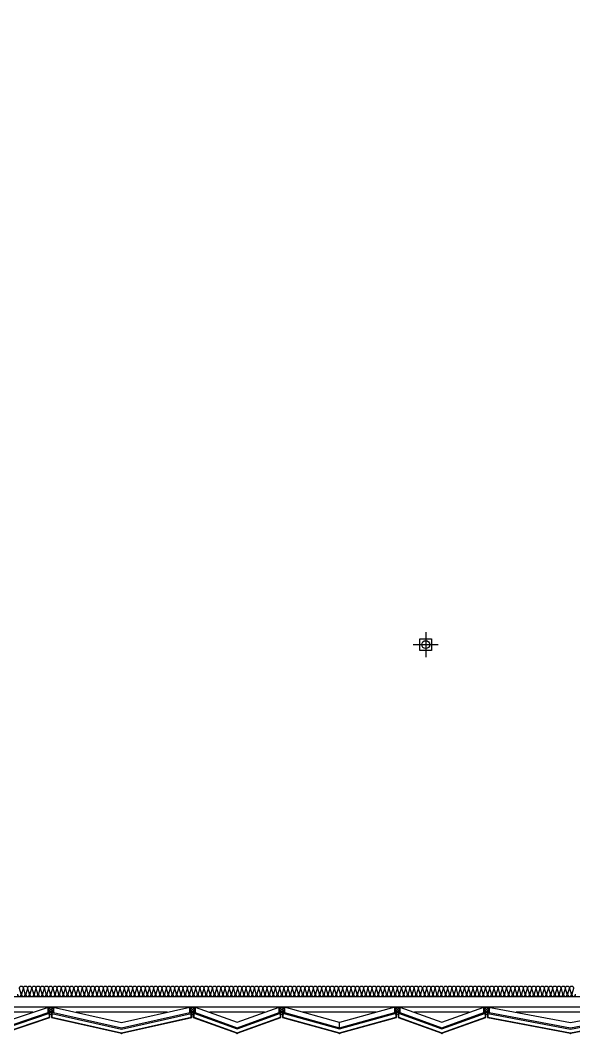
# Model space of a CAD drawing. Header units: millimetres. Extents: x -95754 to 177808, y 34455 to 149960.
# Drawn here: x 92464 to 97734, y 106751 to 116405 of the extents above; entities that cross this region are included whole.
import ezdxf

# ---------------------------------------------------------------- set-up
doc = ezdxf.new("R2010")
doc.units = ezdxf.units.MM
doc.header["$LTSCALE"] = 300
doc.linetypes.add('HID', pattern=[2.8, 1.8, -1])
for name, color, linetype in [('6FIN', 6, 'Continuous'), ('A-ELE', 7, 'Continuous'), ('A-SYM', 7, 'Continuous'), ('A-지붕바닥', 251, 'Continuous'), ('A-하지철물', 55, 'Continuous'), ('alucobond', 4, 'Continuous'), ('ISL', 251, 'Continuous'), ('mold', 4, 'Continuous'), ('SHEET', 6, 'Continuous'), ('우수계획', 7, 'Continuous')]:
    doc.layers.add(name, color=color, linetype=linetype)
doc.layers.add('PIPE', color=3, linetype='Continuous', lineweight=5)

# ---------------------------------------------------------------- blocks, each defined once
blk = doc.blocks.new('EX-1100')
at = {"layer": '6FIN', "elevation": 0}
for points in [[(3.2, 204.1), (46.8, 204.1, 0.414214), (50, 207.3), (50, 250.9, 0.414214), (46.8, 254.1), (3.2, 254.1, 0.414214), (0, 250.9), (0, 207.3, 0.414214)], [(1146.8, 204.1), (1103.2, 204.1, -0.414214), (1100, 207.3), (1100, 250.9, -0.414214), (1103.2, 254.1), (1146.8, 254.1, -0.414214), (1150, 250.9), (1150, 207.3, -0.414214)]]:
    blk.add_lwpolyline(points, format="xyb", close=True, dxfattribs=at)
at = {"layer": 'A-하지철물'}
for p, q in [((1100, 254.1), (50, 254.1)), ((923.1, 204.1), (226.9, 204.1)), ((575, 55.9), (575, 107.8))]:
    blk.add_line(p, q, dxfattribs=at)
at = {"layer": 'A-하지철물', "elevation": 0}
blk.add_lwpolyline([(1100, 201.1), (1100, 253), (575, 107.8), (50, 253), (50, 201.1), (575, 55.9)], close=True, dxfattribs=at)
at = {"layer": 'A-하지철물'}
blk.add_circle((575, 4.1), 4.07, dxfattribs=at)
at = {"layer": 'alucobond'}
for p, q in [((32.5, 195.1), (36.5, 195.1)), ((1117.5, 195.1), (1113.5, 195.1))]:
    blk.add_line(p, q, dxfattribs=at)
at = {"layer": 'alucobond', "color": 251, "linetype": 'HID', "ltscale": 10}
for p, q in [((30.2, 185.1), (41.5, 185.1)), ((31.5, 182.4), (31.5, 187.8)), ((31.5, 186.6), (39.5, 186.6)), ((31.5, 183.6), (39.5, 183.6)), ((32, 189.3), (32.5, 189.3)), ((32, 180.9), (32.5, 180.9)), ((32.5, 180.9), (32.5, 189.3)), ((38, 182.7), (38, 187.4)), ((39.5, 182.7), (39.5, 187.4)), ((1119.8, 185.1), (1108.5, 185.1)), ((1110.5, 182.7), (1110.5, 187.4)), ((1118.5, 186.6), (1110.5, 186.6)), ((1118.5, 183.6), (1110.5, 183.6)), ((1112, 182.7), (1112, 187.4)), ((1117.5, 180.9), (1117.5, 189.3)), ((1118, 189.3), (1117.5, 189.3)), ((1118, 180.9), (1117.5, 180.9)), ((1118.5, 182.4), (1118.5, 187.8))]:
    blk.add_line(p, q, dxfattribs=at)
at = {"layer": 'alucobond', "elevation": 0}
for points in [[(32.5, 195.1), (32.5, 154.1), (575, 4.1), (1117.5, 154.1), (1117.5, 195.1)], [(36.5, 195.1), (36.5, 157.1), (575, 8.2), (1113.5, 157.1), (1113.5, 195.1)], [(1113.5, 195.1), (1113.5, 157.2)]]:
    blk.add_lwpolyline(points, dxfattribs=at)
at = {"layer": 'alucobond', "color": 251, "linetype": 'HID', "ltscale": 10, "elevation": 0}
for points in [[(36.5, 194.5), (575, 45.6), (1113.5, 194.5)], [(32, 189.3), (31.5, 187.8)], [(32, 180.9), (31.5, 182.4)], [(1118, 189.3), (1118.5, 187.8)], [(1118, 180.9), (1118.5, 182.4)]]:
    blk.add_lwpolyline(points, dxfattribs=at)
for points in [[(39.5, 186.6, -0.666667), (39.5, 183.6, -1.5)], [(1110.5, 186.6, 0.666667), (1110.5, 183.6, 1.5)]]:
    blk.add_lwpolyline(points, format="xyb", dxfattribs=at)
at = {"layer": 'alucobond', "color": 251, "linetype": 'HID', "ltscale": 10}
for centre, start, end in [((38.7, 187.4), 0, 180), ((38.7, 182.7), 180, 0), ((1111.3, 187.4), 0, 180), ((1111.3, 182.7), 180, 0)]:
    blk.add_arc(centre, 0.75, start, end, dxfattribs=at)
at = {"layer": 'mold', "color": 4, "elevation": 0}
for points in [[(25, 204.1), (25, 202.6)], [(1125, 204.1), (1125, 202.6)]]:
    blk.add_lwpolyline(points, dxfattribs=at)
at = {"layer": 'SHEET', "color": 8}
for p, q in [((46.8, 250.9), (3.2, 207.3)), ((3.2, 250.9), (46.8, 207.3)), ((1103.2, 250.9), (1146.8, 207.3)), ((1146.8, 250.9), (1103.2, 207.3))]:
    blk.add_line(p, q, dxfattribs=at)
at = {"layer": 'SHEET', "color": 8, "elevation": 0}
for points in [[(3.2, 207.3), (46.8, 207.3), (46.8, 250.9), (3.2, 250.9)], [(1146.8, 207.3), (1103.2, 207.3), (1103.2, 250.9), (1146.8, 250.9)]]:
    blk.add_lwpolyline(points, close=True, dxfattribs=at)
blk = doc.blocks.new('EX-850-1')
at = {"layer": '6FIN', "elevation": 0}
for points in [[(3.2, 204.1), (46.8, 204.1, 0.414214), (50, 207.3), (50, 250.9, 0.414214), (46.8, 254.1), (3.2, 254.1, 0.414214), (0, 250.9), (0, 207.3, 0.414214)], [(896.8, 204.1), (853.2, 204.1, -0.414214), (850, 207.3), (850, 250.9, -0.414214), (853.2, 254.1), (896.8, 254.1, -0.414214), (900, 250.9), (900, 207.3, -0.414214)]]:
    blk.add_lwpolyline(points, format="xyb", close=True, dxfattribs=at)
at = {"layer": 'A-하지철물'}
for p, q in [((850, 254.1), (50, 254.1)), ((710.9, 204.1), (189.1, 204.1))]:
    blk.add_line(p, q, dxfattribs=at)
at = {"layer": 'A-하지철물', "elevation": 0}
for points in [[(49.9, 254.1), (450, 110.3), (850.1, 254.1)], [(50, 204.1), (50, 200.9), (450, 57.2), (850, 200.9), (850, 204.1)]]:
    blk.add_lwpolyline(points, dxfattribs=at)
at = {"layer": 'A-하지철물'}
blk.add_circle((450, 4.1), 4.07, dxfattribs=at)
at = {"layer": 'alucobond'}
for p, q in [((32.5, 195.1), (36.5, 195.1)), ((867.5, 195.1), (863.5, 195.1))]:
    blk.add_line(p, q, dxfattribs=at)
at = {"layer": 'alucobond', "color": 251, "linetype": 'HID', "ltscale": 10}
for p, q in [((30.2, 185.1), (41.5, 185.1)), ((31.5, 182.4), (31.5, 187.8)), ((31.5, 186.6), (39.5, 186.6)), ((31.5, 183.6), (39.5, 183.6)), ((32, 189.3), (32.5, 189.3)), ((32, 180.9), (32.5, 180.9)), ((32.5, 180.9), (32.5, 189.3)), ((38, 182.7), (38, 187.4)), ((39.5, 182.7), (39.5, 187.4)), ((869.8, 185.1), (858.5, 185.1)), ((860.5, 182.7), (860.5, 187.4)), ((868.5, 186.6), (860.5, 186.6)), ((868.5, 183.6), (860.5, 183.6)), ((862, 182.7), (862, 187.4)), ((867.5, 180.9), (867.5, 189.3)), ((868, 189.3), (867.5, 189.3)), ((868, 180.9), (867.5, 180.9)), ((868.5, 182.4), (868.5, 187.8))]:
    blk.add_line(p, q, dxfattribs=at)
at = {"layer": 'alucobond', "elevation": 0}
for points in [[(32.5, 195.1), (32.5, 154.1), (450, 4.1), (867.5, 154.1), (867.5, 195.1)], [(36.5, 195.1), (36.5, 156.9), (450, 8.3), (863.5, 156.9), (863.5, 195.1)]]:
    blk.add_lwpolyline(points, dxfattribs=at)
at = {"layer": 'alucobond', "color": 251, "linetype": 'HID', "ltscale": 10, "elevation": 0}
blk.add_lwpolyline([(36.5, 195.1), (450, 46.6), (863.5, 195.1)], dxfattribs=at)
at = {"layer": 'alucobond', "color": 251, "linetype": 'HID', "ltscale": 10}
for points in [[(32, 189.3), (31.5, 187.8)], [(32, 180.9), (31.5, 182.4)], [(868, 189.3), (868.5, 187.8)], [(868, 180.9), (868.5, 182.4)]]:
    blk.add_lwpolyline(points, dxfattribs=at)
for points in [[(39.5, 186.6, -0.666667), (39.5, 183.6, -1.5)], [(860.5, 186.6, 0.666667), (860.5, 183.6, 1.5)]]:
    blk.add_lwpolyline(points, format="xyb", dxfattribs=at)
for centre, start, end in [((38.7, 187.4), 0, 180), ((38.7, 182.7), 180, 0), ((861.3, 187.4), 0, 180), ((861.3, 182.7), 180, 0)]:
    blk.add_arc(centre, 0.75, start, end, dxfattribs=at)
at = {"layer": 'mold', "color": 4}
for points in [[(25, 204.1), (25, 202.6)], [(875, 204.1), (875, 202.6)]]:
    blk.add_lwpolyline(points, dxfattribs=at)
at = {"layer": 'SHEET', "color": 8}
for p, q in [((46.8, 250.9), (3.2, 207.3)), ((3.2, 250.9), (46.8, 207.3)), ((853.2, 250.9), (896.8, 207.3)), ((896.8, 250.9), (853.2, 207.3))]:
    blk.add_line(p, q, dxfattribs=at)
at = {"layer": 'SHEET', "color": 8, "elevation": 0}
for points in [[(3.2, 207.3), (46.8, 207.3), (46.8, 250.9), (3.2, 250.9)], [(896.8, 207.3), (853.2, 207.3), (853.2, 250.9), (896.8, 250.9)]]:
    blk.add_lwpolyline(points, close=True, dxfattribs=at)
blk = doc.blocks.new('EX-1350')
at = {"layer": '6FIN', "elevation": 0}
for points in [[(3.2, 204.1), (46.8, 204.1, 0.414214), (50, 207.3), (50, 250.9, 0.414214), (46.8, 254.1), (3.2, 254.1, 0.414214), (0, 250.9), (0, 207.3, 0.414214)], [(1396.8, 204.1), (1353.2, 204.1, -0.414214), (1350, 207.3), (1350, 250.9, -0.414214), (1353.2, 254.1), (1396.8, 254.1, -0.414214), (1400, 250.9), (1400, 207.3, -0.414214)]]:
    blk.add_lwpolyline(points, format="xyb", close=True, dxfattribs=at)
at = {"layer": 'A-하지철물'}
for p, q in [((1350, 254.1), (50, 254.1)), ((1133.9, 204.1), (266.1, 204.1))]:
    blk.add_line(p, q, dxfattribs=at)
at = {"layer": 'A-하지철물', "elevation": 0}
for points in [[(49.7, 252.7), (700, 106.6), (1350.3, 252.7)], [(50, 254.1), (50, 201.4), (700, 55.3), (1350, 201.4), (1350, 254.1)]]:
    blk.add_lwpolyline(points, dxfattribs=at)
at = {"layer": 'A-하지철물'}
blk.add_circle((700, 4.1), 4.07, dxfattribs=at)
at = {"layer": 'alucobond'}
for p, q in [((32.5, 195.1), (36.5, 195.1)), ((1367.5, 195.1), (1363.5, 195.1))]:
    blk.add_line(p, q, dxfattribs=at)
at = {"layer": 'alucobond', "color": 251, "linetype": 'HID', "ltscale": 10}
for p, q in [((30.2, 185.1), (41.5, 185.1)), ((31.5, 182.4), (31.5, 187.8)), ((31.5, 186.6), (39.5, 186.6)), ((31.5, 183.6), (39.5, 183.6)), ((32, 189.3), (32.5, 189.3)), ((32, 180.9), (32.5, 180.9)), ((32.5, 180.9), (32.5, 189.3)), ((38, 182.7), (38, 187.4)), ((39.5, 182.7), (39.5, 187.4)), ((1369.8, 185.1), (1358.5, 185.1)), ((1360.5, 182.7), (1360.5, 187.4)), ((1368.5, 186.6), (1360.5, 186.6)), ((1368.5, 183.6), (1360.5, 183.6)), ((1362, 182.7), (1362, 187.4)), ((1367.5, 180.9), (1367.5, 189.3)), ((1368, 189.3), (1367.5, 189.3)), ((1368, 180.9), (1367.5, 180.9)), ((1368.5, 182.4), (1368.5, 187.8))]:
    blk.add_line(p, q, dxfattribs=at)
at = {"layer": 'alucobond', "elevation": 0}
for points in [[(32.5, 195.1), (32.5, 154.1), (700, 4.1), (1367.5, 154.1), (1367.5, 195.1)], [(36.5, 195.1), (36.5, 157.3), (700, 8.2), (1363.5, 157.3), (1363.5, 195.1)]]:
    blk.add_lwpolyline(points, dxfattribs=at)
at = {"layer": 'alucobond', "color": 251, "linetype": 'HID', "ltscale": 10, "elevation": 0}
for points in [[(36.5, 194.2), (700, 45.1), (1363.5, 194.2)], [(32, 189.3), (31.5, 187.8)], [(32, 180.9), (31.5, 182.4)], [(1368, 189.3), (1368.5, 187.8)], [(1368, 180.9), (1368.5, 182.4)]]:
    blk.add_lwpolyline(points, dxfattribs=at)
for points in [[(39.5, 186.6, -0.666667), (39.5, 183.6, -1.5)], [(1360.5, 186.6, 0.666667), (1360.5, 183.6, 1.5)]]:
    blk.add_lwpolyline(points, format="xyb", dxfattribs=at)
at = {"layer": 'alucobond', "color": 251, "linetype": 'HID', "ltscale": 10}
for centre, start, end in [((38.7, 187.4), 0, 180), ((38.7, 182.7), 180, 0), ((1361.3, 187.4), 0, 180), ((1361.3, 182.7), 180, 0)]:
    blk.add_arc(centre, 0.75, start, end, dxfattribs=at)
at = {"layer": 'mold', "color": 4, "elevation": 0}
for points in [[(25, 204.1), (25, 202.6)], [(1375, 204.1), (1375, 202.6)]]:
    blk.add_lwpolyline(points, dxfattribs=at)
at = {"layer": 'SHEET', "color": 8}
for p, q in [((46.8, 250.9), (3.2, 207.3)), ((3.2, 250.9), (46.8, 207.3)), ((1353.2, 250.9), (1396.8, 207.3)), ((1396.8, 250.9), (1353.2, 207.3))]:
    blk.add_line(p, q, dxfattribs=at)
at = {"layer": 'SHEET', "color": 8, "elevation": 0}
for points in [[(3.2, 207.3), (46.8, 207.3), (46.8, 250.9), (3.2, 250.9)], [(1396.8, 207.3), (1353.2, 207.3), (1353.2, 250.9), (1396.8, 250.9)]]:
    blk.add_lwpolyline(points, close=True, dxfattribs=at)
blk = doc.blocks.new('EX-1600')
at = {"layer": '6FIN', "elevation": 0}
for points in [[(3.2, 204.1), (46.8, 204.1, 0.414214), (50, 207.3), (50, 250.9, 0.414214), (46.8, 254.1), (3.2, 254.1, 0.414214), (0, 250.9), (0, 207.3, 0.414214)], [(1646.8, 204.1), (1603.2, 204.1, -0.414214), (1600, 207.3), (1600, 250.9, -0.414214), (1603.2, 254.1), (1646.8, 254.1, -0.414214), (1650, 250.9), (1650, 207.3, -0.414214)]]:
    blk.add_lwpolyline(points, format="xyb", close=True, dxfattribs=at)
at = {"layer": 'A-하지철물'}
for p, q in [((1600, 254.1), (50, 254.1)), ((1344, 204.1), (306, 204.1))]:
    blk.add_line(p, q, dxfattribs=at)
at = {"layer": 'A-하지철물', "elevation": 0}
for points in [[(41.9, 254.1), (825, 105.8), (1608.1, 254.1)], [(50, 204.1), (50, 201.6), (825, 55), (1600, 201.6), (1600, 204.1)]]:
    blk.add_lwpolyline(points, dxfattribs=at)
at = {"layer": 'A-하지철물'}
blk.add_circle((825, 4.1), 4.07, dxfattribs=at)
at = {"layer": 'alucobond'}
for p, q in [((32.5, 195.1), (36.5, 195.1)), ((1617.5, 195.1), (1613.5, 195.1))]:
    blk.add_line(p, q, dxfattribs=at)
at = {"layer": 'alucobond', "color": 251, "linetype": 'HID', "ltscale": 10}
for p, q in [((30.2, 185.1), (41.5, 185.1)), ((31.5, 182.4), (31.5, 187.8)), ((31.5, 186.6), (39.5, 186.6)), ((31.5, 183.6), (39.5, 183.6)), ((32, 189.3), (32.5, 189.3)), ((32, 180.9), (32.5, 180.9)), ((32.5, 180.9), (32.5, 189.3)), ((38, 182.7), (38, 187.4)), ((39.5, 182.7), (39.5, 187.4)), ((1619.8, 185.1), (1608.5, 185.1)), ((1610.5, 182.7), (1610.5, 187.4)), ((1618.5, 186.6), (1610.5, 186.6)), ((1618.5, 183.6), (1610.5, 183.6)), ((1612, 182.7), (1612, 187.4)), ((1617.5, 180.9), (1617.5, 189.3)), ((1618, 189.3), (1617.5, 189.3)), ((1618, 180.9), (1617.5, 180.9)), ((1618.5, 182.4), (1618.5, 187.8))]:
    blk.add_line(p, q, dxfattribs=at)
at = {"layer": 'alucobond', "elevation": 0}
for points in [[(32.5, 195.1), (32.5, 154.1), (825, 4.1), (1617.5, 154.1), (1617.5, 195.1)], [(36.5, 195.1), (36.5, 157.4), (825, 8.1), (1613.5, 157.4), (1613.5, 195.1)]]:
    blk.add_lwpolyline(points, dxfattribs=at)
at = {"layer": 'alucobond', "color": 251, "linetype": 'HID', "ltscale": 10, "elevation": 0}
for points in [[(36.5, 194), (825, 44.8), (1613.5, 194)], [(1618, 189.3), (1618.5, 187.8)], [(1618, 180.9), (1618.5, 182.4)]]:
    blk.add_lwpolyline(points, dxfattribs=at)
at = {"layer": 'alucobond', "color": 251, "linetype": 'HID', "ltscale": 10}
for points in [[(32, 189.3), (31.5, 187.8)], [(32, 180.9), (31.5, 182.4)]]:
    blk.add_lwpolyline(points, dxfattribs=at)
blk.add_lwpolyline([(39.5, 186.6, -0.666667), (39.5, 183.6, -1.5)], format="xyb", dxfattribs=at)
at = {"layer": 'alucobond', "color": 251, "linetype": 'HID', "ltscale": 10, "elevation": 0}
blk.add_lwpolyline([(1610.5, 186.6, 0.666667), (1610.5, 183.6, 1.5)], format="xyb", dxfattribs=at)
at = {"layer": 'alucobond', "color": 251, "linetype": 'HID', "ltscale": 10}
for centre, start, end in [((38.7, 187.4), 0, 180), ((38.7, 182.7), 180, 0), ((1611.3, 187.4), 0, 180), ((1611.3, 182.7), 180, 0)]:
    blk.add_arc(centre, 0.75, start, end, dxfattribs=at)
at = {"layer": 'mold', "color": 4}
blk.add_lwpolyline([(25, 204.1), (25, 202.6)], dxfattribs=at)
at = {"layer": 'mold', "color": 4, "elevation": 0}
blk.add_lwpolyline([(1625, 204.1), (1625, 202.6)], dxfattribs=at)
at = {"layer": 'SHEET', "color": 8}
for p, q in [((46.8, 250.9), (3.2, 207.3)), ((3.2, 250.9), (46.8, 207.3)), ((1603.2, 250.9), (1646.8, 207.3)), ((1646.8, 250.9), (1603.2, 207.3))]:
    blk.add_line(p, q, dxfattribs=at)
at = {"layer": 'SHEET', "color": 8, "elevation": 0}
for points in [[(3.2, 207.3), (46.8, 207.3), (46.8, 250.9), (3.2, 250.9)], [(1646.8, 207.3), (1603.2, 207.3), (1603.2, 250.9), (1646.8, 250.9)]]:
    blk.add_lwpolyline(points, close=True, dxfattribs=at)
blk = doc.blocks.new('A$C3e56fbfe')
at = {"layer": '6FIN', "elevation": 0}
for points in [[(204.1, 1125.9), (204.1, 1082.3, 0.414214), (207.3, 1079.1), (250.9, 1079.1, 0.414214), (254.1, 1082.3), (254.1, 1125.9, 0.414214), (250.9, 1129.1), (207.3, 1129.1, 0.414214)], [(186.8, 217.6), (217.6, 186.8, 0.414214), (222.2, 186.8), (288.4, 253, 0.414214), (288.4, 257.5), (257.5, 288.4, 0.414214), (253, 288.4), (186.8, 222.2, 0.414214)], [(1075.9, 204.1), (1032.3, 204.1, -0.414214), (1029.1, 207.3), (1029.1, 250.9, -0.414214), (1032.3, 254.1), (1075.9, 254.1, -0.414214), (1079.1, 250.9), (1079.1, 207.3, -0.414214)]]:
    blk.add_lwpolyline(points, format="xyb", close=True, dxfattribs=at)
at = {"layer": 'A-하지철물'}
for p, q in [((254.1, 289.1), (254.1, 1079.1)), ((204.1, 333.1), (204.1, 925.1)), ((1029.1, 254.1), (289.1, 254.1)), ((882.6, 204.1), (325.6, 204.1))]:
    blk.add_line(p, q, dxfattribs=at)
at = {"layer": 'A-하지철물', "elevation": 0}
for points in [[(204.1, 1079.1), (201, 1079.1), (56.6, 629.1), (191.2, 209.6)], [(254.1, 1080.9), (109.1, 629.1), (226.8, 262.2)], [(209.1, 190.7), (604.1, 56.9), (1029.1, 200.9), (1029.1, 204.1)], [(261.2, 225.9), (604.1, 109.7), (1022.3, 251.4)]]:
    blk.add_lwpolyline(points, dxfattribs=at)
at = {"layer": 'A-하지철물'}
for centre in [(4.1, 629.1), (604.1, 4.1)]:
    blk.add_circle(centre, 4.07, dxfattribs=at)
at = {"layer": 'alucobond', "color": 251, "linetype": 'HID', "ltscale": 10}
for p, q in [((180.9, 1097.1), (180.9, 1096.6)), ((180.9, 1096.6), (189.3, 1096.6)), ((182.4, 1097.6), (187.8, 1097.6)), ((182.7, 1091.1), (187.4, 1091.1)), ((182.7, 1089.6), (187.4, 1089.6)), ((183.6, 1097.6), (183.6, 1089.6)), ((185.1, 1098.9), (185.1, 1087.5)), ((186.6, 1097.6), (186.6, 1089.6)), ((189.3, 1097.1), (189.3, 1096.6)), ((176.9, 197.4), (180.2, 200.7)), ((185.1, 192.5), (177.1, 200.5)), ((183.1, 192.3), (177.5, 198)), ((177.9, 196.3), (181.3, 199.7)), ((185.3, 194.4), (179.6, 200.1)), ((180.5, 191.1), (186.5, 197.1)), ((182.3, 191.5), (186.1, 195.3)), ((186.8, 196.7), (186.5, 197.1)), ((180.9, 190.8), (180.5, 191.1)), ((190.8, 180.9), (191.1, 180.5)), ((191.1, 180.5), (197.1, 186.5)), ((191.5, 182.3), (195.3, 186.1)), ((192.3, 183.1), (198, 177.5)), ((192.5, 185.1), (200.5, 177.1)), ((194.4, 185.3), (200.1, 179.6)), ((196.3, 177.9), (199.7, 181.3)), ((196.7, 186.8), (197.1, 186.5)), ((197.4, 176.9), (200.7, 180.2)), ((1048.9, 185.1), (1037.5, 185.1)), ((1039.6, 182.7), (1039.6, 187.4)), ((1047.6, 186.6), (1039.6, 186.6)), ((1047.6, 183.6), (1039.6, 183.6)), ((1041.1, 182.7), (1041.1, 187.4)), ((1046.6, 180.9), (1046.6, 189.3)), ((1047.1, 189.3), (1046.6, 189.3)), ((1047.1, 180.9), (1046.6, 180.9)), ((1047.6, 182.4), (1047.6, 187.8))]:
    blk.add_line(p, q, dxfattribs=at)
at = {"layer": 'alucobond'}
for p, q in [((195.1, 1096.6), (195.1, 1092.6)), ((190.3, 201.6), (187.8, 204)), ((1046.6, 195.1), (1042.6, 195.1)), ((201.6, 190.3), (204, 187.8))]:
    blk.add_line(p, q, dxfattribs=at)
at = {"layer": 'alucobond', "elevation": 0}
for points in [[(195.1, 1096.6), (154.1, 1096.6), (4.1, 629.1), (153.3, 163.9), (190.6, 201.2)], [(195.1, 1092.6), (157, 1092.6), (8.3, 629.1), (155.1, 171.4), (187.8, 204)], [(201.2, 190.6), (163.9, 153.3), (604.1, 4.1), (1046.6, 154.1), (1046.6, 195.1)], [(204, 187.8), (171.3, 155), (604.1, 8.3), (1042.6, 156.9), (1042.6, 195.1)]]:
    blk.add_lwpolyline(points, dxfattribs=at)
at = {"layer": 'alucobond', "color": 251, "linetype": 'HID', "ltscale": 10, "elevation": 0}
for points in [[(194.8, 1092.6), (46.1, 629.1), (183.2, 201.6)], [(180.9, 1097.1), (182.4, 1097.6)], [(189.3, 1097.1), (187.8, 1097.6)], [(186.8, 196.7), (186.1, 195.3)], [(201.2, 182.9), (604.1, 46.3), (1042.6, 195)], [(180.9, 190.8), (182.3, 191.5)], [(190.8, 180.9), (191.5, 182.3)], [(196.7, 186.8), (195.3, 186.1)], [(1047.1, 189.3), (1047.6, 187.8)], [(1047.1, 180.9), (1047.6, 182.4)]]:
    blk.add_lwpolyline(points, dxfattribs=at)
for points in [[(186.6, 1089.6, -0.666667), (183.6, 1089.6, -1.5)], [(179.6, 200.1, 0.666667), (177.5, 198, 1.5)], [(200.1, 179.6, -0.666667), (198, 177.5, -1.5)], [(1039.6, 186.6, 0.666667), (1039.6, 183.6, 1.5)]]:
    blk.add_lwpolyline(points, format="xyb", dxfattribs=at)
at = {"layer": 'alucobond', "elevation": 0}
for points in [[(202.2, 202.2), (201.2, 201.2), (193, 209.3), (160.7, 177), (153.1, 180.6), (153.8, 181.9), (160.4, 178.8), (193, 211.4)], [(202.2, 202.2), (201.2, 201.2), (209.3, 193), (177, 160.7), (180.8, 152.7), (182.1, 153.4), (178.8, 160.4), (211.4, 193)]]:
    blk.add_lwpolyline(points, close=True, dxfattribs=at)
at = {"layer": 'alucobond', "color": 251, "linetype": 'HID', "ltscale": 10}
for centre, start, end in [((182.7, 1090.3), 90, 270), ((187.4, 1090.3), 270, 90), ((177.4, 196.8), 135, 315), ((180.7, 200.2), 315, 135), ((196.8, 177.4), 135, 315), ((200.2, 180.7), 315, 135), ((1040.3, 187.4), 0, 180), ((1040.3, 182.7), 180, 0)]:
    blk.add_arc(centre, 0.75, start, end, dxfattribs=at)
at = {"layer": 'mold', "color": 4, "elevation": 0}
for points in [[(204.1, 1104.1), (202.6, 1104.1)], [(154.1, 204.1), (154.1, 202.6)], [(1054.1, 204.1), (1054.1, 202.6)], [(204.1, 154.1), (202.6, 154.1)]]:
    blk.add_lwpolyline(points, dxfattribs=at)
at = {"layer": 'PIPE', "color": 1}
for p, q in [((286.1, 255.3), (189.1, 219.9)), ((286.1, 255.3), (189.1, 219.9)), ((255.3, 286.1), (219.9, 189.1)), ((255.3, 286.1), (219.9, 189.1)), ((217.6, 186.8), (219.9, 184.6)), ((222.2, 186.8), (219.9, 184.6))]:
    blk.add_line(p, q, dxfattribs=at)
at = {"layer": 'PIPE', "elevation": 0}
blk.add_lwpolyline([(217.6, 186.8), (186.8, 217.6, -0.414214), (186.8, 222.2), (253, 288.4, -0.414214), (257.5, 288.4), (288.4, 257.5, -0.414214), (288.4, 253), (222.2, 186.8, -0.414214)], format="xyb", close=True, dxfattribs=at)
blk.add_lwpolyline([(219.9, 189.1), (189.1, 219.9), (255.3, 286.1), (286.1, 255.3)], close=True, dxfattribs=at)
at = {"layer": 'SHEET', "color": 8}
for p, q in [((250.9, 1082.3), (207.3, 1125.9)), ((250.9, 1125.9), (207.3, 1082.3)), ((1032.3, 250.9), (1075.9, 207.3)), ((1075.9, 250.9), (1032.3, 207.3))]:
    blk.add_line(p, q, dxfattribs=at)
at = {"layer": 'SHEET', "color": 8, "elevation": 0}
for points in [[(207.3, 1125.9), (207.3, 1082.3), (250.9, 1082.3), (250.9, 1125.9)], [(189.1, 219.9), (219.9, 189.1), (286.1, 255.3), (255.3, 286.1)], [(1075.9, 207.3), (1032.3, 207.3), (1032.3, 250.9), (1075.9, 250.9)]]:
    blk.add_lwpolyline(points, close=True, dxfattribs=at)
blk = doc.blocks.new('A$Cacae0627')
at = {"layer": '우수계획', "color": 1}
for p, q in [((0, 528), (0, -528)), ((-528, 0), (528, 0))]:
    blk.add_line(p, q, dxfattribs=at)
at = {"layer": '우수계획', "color": 6, "lineweight": -3}
blk.add_lwpolyline([(-250, 250), (250, 250), (250, -250), (-250, -250)], close=True, dxfattribs=at)
blk.add_circle((0, 0), 167, dxfattribs=at)
blk = doc.blocks.new('A$Cfdea7a82')
at = {"layer": 'A-SYM', "xscale": 0.2249999999999964, "yscale": 0.2249999999999964, "zscale": 0.2249999999999964}
blk.add_blockref('A$Cacae0627', (203.8, 118.8, 0), dxfattribs=at)

msp = doc.modelspace()

# ---------------------------------------------------------------- linework, layer by layer
at = {"layer": 'ISL', "elevation": 0}
msp.add_lwpolyline([(92053.6, 121775), (92053.6, 107105), (98853.6, 107105), (98853.6, 107405)], dxfattribs=at)
msp.add_lwpolyline([(92435.9, 107129.3, 1.372593), (92471.3, 107129.3), (92455.9, 107180.8, -0.509267), (92473.6, 107205, -0.509267), (92491.3, 107180.8), (92475.9, 107129.3, 1.372593), (92511.3, 107129.3), (92495.9, 107180.8, -0.509267), (92513.6, 107205, -0.509267), (92531.3, 107180.8), (92515.9, 107129.3, 1.372593), (92551.3, 107129.3), (92535.9, 107180.8, -0.509267), (92553.6, 107205, -0.509267), (92571.3, 107180.8), (92555.9, 107129.3, 1.372593), (92591.3, 107129.3), (92575.9, 107180.8, -0.509267), (92593.6, 107205, -0.509267), (92611.3, 107180.8), (92595.9, 107129.3, 1.372593), (92631.3, 107129.3), (92615.9, 107180.8, -0.509267), (92633.6, 107205, -0.509267), (92651.3, 107180.8), (92635.9, 107129.3, 1.372593), (92671.3, 107129.3), (92655.9, 107180.8, -0.509267), (92673.6, 107205, -0.509267), (92691.3, 107180.8), (92675.9, 107129.3, 1.372593), (92711.3, 107129.3), (92695.9, 107180.8, -0.509267), (92713.6, 107205, -0.509267), (92731.3, 107180.8), (92715.9, 107129.3, 1.372593), (92751.3, 107129.3), (92735.9, 107180.8, -0.509267), (92753.6, 107205, -0.509267), (92771.3, 107180.8), (92755.9, 107129.3, 1.372593), (92791.3, 107129.3), (92775.9, 107180.8, -0.509267), (92793.6, 107205, -0.509267), (92811.3, 107180.8), (92795.9, 107129.3, 1.372593), (92831.3, 107129.3), (92815.9, 107180.8, -0.509267), (92833.6, 107205, -0.509267), (92851.3, 107180.8), (92835.9, 107129.3, 1.372593), (92871.3, 107129.3), (92855.9, 107180.8, -0.509267), (92873.6, 107205, -0.509267), (92891.3, 107180.8), (92875.9, 107129.3, 1.372593), (92911.3, 107129.3), (92895.9, 107180.8, -0.509267), (92913.6, 107205, -0.509267), (92931.3, 107180.8), (92915.9, 107129.3, 1.372593), (92951.3, 107129.3), (92935.9, 107180.8, -0.509267), (92953.6, 107205, -0.509267), (92971.3, 107180.8), (92955.9, 107129.3, 1.372593), (92991.3, 107129.3), (92975.9, 107180.8, -0.509267), (92993.6, 107205, -0.509267), (93011.3, 107180.8), (92995.9, 107129.3, 1.372593), (93031.3, 107129.3), (93015.9, 107180.8, -0.509267), (93033.6, 107205, -0.509267), (93051.3, 107180.8), (93035.9, 107129.3, 1.372593), (93071.3, 107129.3), (93055.9, 107180.8, -0.509267), (93073.6, 107205, -0.509267), (93091.3, 107180.8), (93075.9, 107129.3, 1.372593), (93111.3, 107129.3), (93095.9, 107180.8, -0.509267), (93113.6, 107205, -0.509267), (93131.3, 107180.8), (93115.9, 107129.3, 1.372593), (93151.3, 107129.3), (93135.9, 107180.8, -0.509267), (93153.6, 107205, -0.509267), (93171.3, 107180.8), (93155.9, 107129.3, 1.372593), (93191.3, 107129.3), (93175.9, 107180.8, -0.509267), (93193.6, 107205, -0.509267), (93211.3, 107180.8), (93195.9, 107129.3, 1.372593), (93231.3, 107129.3), (93215.9, 107180.8, -0.509267), (93233.6, 107205, -0.509267), (93251.3, 107180.8), (93235.9, 107129.3, 1.372593), (93271.3, 107129.3), (93255.9, 107180.8, -0.509267), (93273.6, 107205, -0.509267), (93291.3, 107180.8), (93275.9, 107129.3, 1.372593), (93311.3, 107129.3), (93295.9, 107180.8, -0.509267), (93313.6, 107205, -0.509267), (93331.3, 107180.8), (93315.9, 107129.3, 1.372593), (93351.3, 107129.3), (93335.9, 107180.8, -0.509267), (93353.6, 107205, -0.509267), (93371.3, 107180.8), (93355.9, 107129.3, 1.372593), (93391.3, 107129.3), (93375.9, 107180.8, -0.509267), (93393.6, 107205, -0.509267), (93411.3, 107180.8), (93395.9, 107129.3, 1.372593), (93431.3, 107129.3), (93415.9, 107180.8, -0.509267), (93433.6, 107205, -0.509267), (93451.3, 107180.8), (93435.9, 107129.3, 1.372593), (93471.3, 107129.3), (93455.9, 107180.8, -0.509267), (93473.6, 107205, -0.509267), (93491.3, 107180.8), (93475.9, 107129.3, 1.372593), (93511.3, 107129.3), (93495.9, 107180.8, -0.509267), (93513.6, 107205, -0.509267), (93531.3, 107180.8), (93515.9, 107129.3, 1.372593), (93551.3, 107129.3), (93535.9, 107180.8, -0.509267), (93553.6, 107205, -0.509267), (93571.3, 107180.8), (93555.9, 107129.3, 1.372593), (93591.3, 107129.3), (93575.9, 107180.8, -0.509267), (93593.6, 107205, -0.509267), (93611.3, 107180.8), (93595.9, 107129.3, 1.372593), (93631.3, 107129.3), (93615.9, 107180.8, -0.509267), (93633.6, 107205, -0.509267), (93651.3, 107180.8), (93635.9, 107129.3, 1.372593), (93671.3, 107129.3), (93655.9, 107180.8, -0.509267), (93673.6, 107205, -0.509267), (93691.3, 107180.8), (93675.9, 107129.3, 1.372593), (93711.3, 107129.3), (93695.9, 107180.8, -0.509267), (93713.6, 107205, -0.509267), (93731.3, 107180.8), (93715.9, 107129.3, 1.372593), (93751.3, 107129.3), (93735.9, 107180.8, -0.509267), (93753.6, 107205, -0.509267), (93771.3, 107180.8), (93755.9, 107129.3, 1.372593), (93791.3, 107129.3), (93775.9, 107180.8, -0.509267), (93793.6, 107205, -0.509267), (93811.3, 107180.8), (93795.9, 107129.3, 1.372593), (93831.3, 107129.3), (93815.9, 107180.8, -0.509267), (93833.6, 107205, -0.509267), (93851.3, 107180.8), (93835.9, 107129.3, 1.372593), (93871.3, 107129.3), (93855.9, 107180.8, -0.509267), (93873.6, 107205, -0.509267), (93891.3, 107180.8), (93875.9, 107129.3, 1.372593), (93911.3, 107129.3), (93895.9, 107180.8, -0.509267), (93913.6, 107205, -0.509267), (93931.3, 107180.8), (93915.9, 107129.3, 1.372593), (93951.3, 107129.3), (93935.9, 107180.8, -0.509267), (93953.6, 107205, -0.509267), (93971.3, 107180.8), (93955.9, 107129.3, 1.372593), (93991.3, 107129.3), (93975.9, 107180.8, -0.509267), (93993.6, 107205, -0.509267), (94011.3, 107180.8), (93995.9, 107129.3, 1.372593), (94031.3, 107129.3), (94015.9, 107180.8, -0.509267), (94033.6, 107205, -0.509267), (94051.3, 107180.8), (94035.9, 107129.3, 1.372593), (94071.3, 107129.3), (94055.9, 107180.8, -0.509267), (94073.6, 107205, -0.509267), (94091.3, 107180.8), (94075.9, 107129.3, 1.372593), (94111.3, 107129.3), (94095.9, 107180.8, -0.509267), (94113.6, 107205, -0.509267), (94131.3, 107180.8), (94115.9, 107129.3, 1.372593), (94151.3, 107129.3), (94135.9, 107180.8, -0.509267), (94153.6, 107205, -0.509267), (94171.3, 107180.8), (94155.9, 107129.3, 1.372593), (94191.3, 107129.3), (94175.9, 107180.8, -0.509267), (94193.6, 107205, -0.509267), (94211.3, 107180.8), (94195.9, 107129.3, 1.372593), (94231.3, 107129.3), (94215.9, 107180.8, -0.509267), (94233.6, 107205, -0.509267), (94251.3, 107180.8), (94235.9, 107129.3, 1.372593), (94271.3, 107129.3), (94255.9, 107180.8, -0.509267), (94273.6, 107205, -0.509267), (94291.3, 107180.8), (94275.9, 107129.3, 1.372593), (94311.3, 107129.3), (94295.9, 107180.8, -0.509267), (94313.6, 107205, -0.509267), (94331.3, 107180.8), (94315.9, 107129.3, 1.372593), (94351.3, 107129.3), (94335.9, 107180.8, -0.509267), (94353.6, 107205, -0.509267), (94371.3, 107180.8), (94355.9, 107129.3, 1.372593), (94391.3, 107129.3), (94375.9, 107180.8, -0.509267), (94393.6, 107205, -0.509267), (94411.3, 107180.8), (94395.9, 107129.3, 1.372593), (94431.3, 107129.3), (94415.9, 107180.8, -0.509267), (94433.6, 107205, -0.509267), (94451.3, 107180.8), (94435.9, 107129.3, 1.372593), (94471.3, 107129.3), (94455.9, 107180.8, -0.509267), (94473.6, 107205, -0.509267), (94491.3, 107180.8), (94475.9, 107129.3, 1.372593), (94511.3, 107129.3), (94495.9, 107180.8, -0.509267), (94513.6, 107205, -0.509267), (94531.3, 107180.8), (94515.9, 107129.3, 1.372593), (94551.3, 107129.3), (94535.9, 107180.8, -0.509267), (94553.6, 107205, -0.509267), (94571.3, 107180.8), (94555.9, 107129.3, 1.372593), (94591.3, 107129.3), (94575.9, 107180.8, -0.509267), (94593.6, 107205, -0.509267), (94611.3, 107180.8), (94595.9, 107129.3, 1.372593), (94631.3, 107129.3), (94615.9, 107180.8, -0.509267), (94633.6, 107205, -0.509267), (94651.3, 107180.8), (94635.9, 107129.3, 1.372593), (94671.3, 107129.3), (94655.9, 107180.8, -0.509267), (94673.6, 107205, -0.509267), (94691.3, 107180.8), (94675.9, 107129.3, 1.372593), (94711.3, 107129.3), (94695.9, 107180.8, -0.509267), (94713.6, 107205, -0.509267), (94731.3, 107180.8), (94715.9, 107129.3, 1.372593), (94751.3, 107129.3), (94735.9, 107180.8, -0.509267), (94753.6, 107205, -0.509267), (94771.3, 107180.8), (94755.9, 107129.3, 1.372593), (94791.3, 107129.3), (94775.9, 107180.8, -0.509267), (94793.6, 107205, -0.509267), (94811.3, 107180.8), (94795.9, 107129.3, 1.372593), (94831.3, 107129.3), (94815.9, 107180.8, -0.509267), (94833.6, 107205, -0.509267), (94851.3, 107180.8), (94835.9, 107129.3, 1.372593), (94871.3, 107129.3), (94855.9, 107180.8, -0.509267), (94873.6, 107205, -0.509267), (94891.3, 107180.8), (94875.9, 107129.3, 1.372593), (94911.3, 107129.3), (94895.9, 107180.8, -0.509267), (94913.6, 107205, -0.509267), (94931.3, 107180.8), (94915.9, 107129.3, 1.372593), (94951.3, 107129.3), (94935.9, 107180.8, -0.509267), (94953.6, 107205, -0.509267), (94971.3, 107180.8), (94955.9, 107129.3, 1.372593), (94991.3, 107129.3), (94975.9, 107180.8, -0.509267), (94993.6, 107205, -0.509267), (95011.3, 107180.8), (94995.9, 107129.3, 1.372593), (95031.3, 107129.3), (95015.9, 107180.8, -0.509267), (95033.6, 107205, -0.509267), (95051.3, 107180.8), (95035.9, 107129.3, 1.372593), (95071.3, 107129.3), (95055.9, 107180.8, -0.509267), (95073.6, 107205, -0.509267), (95091.3, 107180.8), (95075.9, 107129.3, 1.372593), (95111.3, 107129.3), (95095.9, 107180.8, -0.509267), (95113.6, 107205, -0.509267), (95131.3, 107180.8), (95115.9, 107129.3, 1.372593), (95151.3, 107129.3), (95135.9, 107180.8, -0.509267), (95153.6, 107205, -0.509267), (95171.3, 107180.8), (95155.9, 107129.3, 1.372593), (95191.3, 107129.3), (95175.9, 107180.8, -0.509267), (95193.6, 107205, -0.509267), (95211.3, 107180.8), (95195.9, 107129.3, 1.372593), (95231.3, 107129.3), (95215.9, 107180.8, -0.509267), (95233.6, 107205, -0.509267), (95251.3, 107180.8), (95235.9, 107129.3, 1.372593), (95271.3, 107129.3), (95255.9, 107180.8, -0.509267), (95273.6, 107205, -0.509267), (95291.3, 107180.8), (95275.9, 107129.3, 1.372593), (95311.3, 107129.3), (95295.9, 107180.8, -0.509267), (95313.6, 107205, -0.509267), (95331.3, 107180.8), (95315.9, 107129.3, 1.372593), (95351.3, 107129.3), (95335.9, 107180.8, -0.509267), (95353.6, 107205, -0.509267), (95371.3, 107180.8), (95355.9, 107129.3, 1.372593), (95391.3, 107129.3), (95375.9, 107180.8, -0.509267), (95393.6, 107205, -0.509267), (95411.3, 107180.8), (95395.9, 107129.3, 1.372593), (95431.3, 107129.3), (95415.9, 107180.8, -0.509267), (95433.6, 107205, -0.509267), (95451.3, 107180.8), (95435.9, 107129.3, 1.372593), (95471.3, 107129.3), (95455.9, 107180.8, -0.509267), (95473.6, 107205, -0.509267), (95491.3, 107180.8), (95475.9, 107129.3, 1.372593), (95511.3, 107129.3), (95495.9, 107180.8, -0.509267), (95513.6, 107205, -0.509267), (95531.3, 107180.8), (95515.9, 107129.3, 1.372593), (95551.3, 107129.3), (95535.9, 107180.8, -0.509267), (95553.6, 107205, -0.509267), (95571.3, 107180.8), (95555.9, 107129.3, 1.372593), (95591.3, 107129.3), (95575.9, 107180.8, -0.509267), (95593.6, 107205, -0.509267), (95611.3, 107180.8), (95595.9, 107129.3, 1.372593), (95631.3, 107129.3), (95615.9, 107180.8, -0.509267), (95633.6, 107205, -0.509267), (95651.3, 107180.8), (95635.9, 107129.3, 1.372593), (95671.3, 107129.3), (95655.9, 107180.8, -0.509267), (95673.6, 107205, -0.509267), (95691.3, 107180.8), (95675.9, 107129.3, 1.372593), (95711.3, 107129.3), (95695.9, 107180.8, -0.509267), (95713.6, 107205, -0.509267), (95731.3, 107180.8), (95715.9, 107129.3, 1.372593), (95751.3, 107129.3), (95735.9, 107180.8, -0.509267), (95753.6, 107205, -0.509267), (95771.3, 107180.8), (95755.9, 107129.3, 1.372593), (95791.3, 107129.3), (95775.9, 107180.8, -0.509267), (95793.6, 107205, -0.509267), (95811.3, 107180.8), (95795.9, 107129.3, 1.372593), (95831.3, 107129.3), (95815.9, 107180.8, -0.509267), (95833.6, 107205, -0.509267), (95851.3, 107180.8), (95835.9, 107129.3, 1.372593), (95871.3, 107129.3), (95855.9, 107180.8, -0.509267), (95873.6, 107205, -0.509267), (95891.3, 107180.8), (95875.9, 107129.3, 1.372593), (95911.3, 107129.3), (95895.9, 107180.8, -0.509267), (95913.6, 107205, -0.509267), (95931.3, 107180.8), (95915.9, 107129.3, 1.372593), (95951.3, 107129.3), (95935.9, 107180.8, -0.509267), (95953.6, 107205, -0.509267), (95971.3, 107180.8), (95955.9, 107129.3, 1.372593), (95991.3, 107129.3), (95975.9, 107180.8, -0.509267), (95993.6, 107205, -0.509267), (96011.3, 107180.8), (95995.9, 107129.3, 1.372593), (96031.3, 107129.3), (96015.9, 107180.8, -0.509267), (96033.6, 107205, -0.509267), (96051.3, 107180.8), (96035.9, 107129.3, 1.372593), (96071.3, 107129.3), (96055.9, 107180.8, -0.509267), (96073.6, 107205, -0.509267), (96091.3, 107180.8), (96075.9, 107129.3, 1.372593), (96111.3, 107129.3), (96095.9, 107180.8, -0.509267), (96113.6, 107205, -0.509267), (96131.3, 107180.8), (96115.9, 107129.3, 1.372593), (96151.3, 107129.3), (96135.9, 107180.8, -0.509267), (96153.6, 107205, -0.509267), (96171.3, 107180.8), (96155.9, 107129.3, 1.372593), (96191.3, 107129.3), (96175.9, 107180.8, -0.509267), (96193.6, 107205, -0.509267), (96211.3, 107180.8), (96195.9, 107129.3, 1.372593), (96231.3, 107129.3), (96215.9, 107180.8, -0.509267), (96233.6, 107205, -0.509267), (96251.3, 107180.8), (96235.9, 107129.3, 1.372593), (96271.3, 107129.3), (96255.9, 107180.8, -0.509267), (96273.6, 107205, -0.509267), (96291.3, 107180.8), (96275.9, 107129.3, 1.372593), (96311.3, 107129.3), (96295.9, 107180.8, -0.509267), (96313.6, 107205, -0.509267), (96331.3, 107180.8), (96315.9, 107129.3, 1.372593), (96351.3, 107129.3), (96335.9, 107180.8, -0.509267), (96353.6, 107205, -0.509267), (96371.3, 107180.8), (96355.9, 107129.3, 1.372593), (96391.3, 107129.3), (96375.9, 107180.8, -0.509267), (96393.6, 107205, -0.509267), (96411.3, 107180.8), (96395.9, 107129.3, 1.372593), (96431.3, 107129.3), (96415.9, 107180.8, -0.509267), (96433.6, 107205, -0.509267), (96451.3, 107180.8), (96435.9, 107129.3, 1.372593), (96471.3, 107129.3), (96455.9, 107180.8, -0.509267), (96473.6, 107205, -0.509267), (96491.3, 107180.8), (96475.9, 107129.3, 1.372593), (96511.3, 107129.3), (96495.9, 107180.8, -0.509267), (96513.6, 107205, -0.509267), (96531.3, 107180.8), (96515.9, 107129.3, 1.372593), (96551.3, 107129.3), (96535.9, 107180.8, -0.509267), (96553.6, 107205, -0.509267), (96571.3, 107180.8), (96555.9, 107129.3, 1.372593), (96591.3, 107129.3), (96575.9, 107180.8, -0.509267), (96593.6, 107205, -0.509267), (96611.3, 107180.8), (96595.9, 107129.3, 1.372593), (96631.3, 107129.3), (96615.9, 107180.8, -0.509267), (96633.6, 107205, -0.509267), (96651.3, 107180.8), (96635.9, 107129.3, 1.372593), (96671.3, 107129.3), (96655.9, 107180.8, -0.509267), (96673.6, 107205, -0.509267), (96691.3, 107180.8), (96675.9, 107129.3, 1.372593), (96711.3, 107129.3), (96695.9, 107180.8, -0.509267), (96713.6, 107205, -0.509267), (96731.3, 107180.8), (96715.9, 107129.3, 1.372593), (96751.3, 107129.3), (96735.9, 107180.8, -0.509267), (96753.6, 107205, -0.509267), (96771.3, 107180.8), (96755.9, 107129.3, 1.372593), (96791.3, 107129.3), (96775.9, 107180.8, -0.509267), (96793.6, 107205, -0.509267), (96811.3, 107180.8), (96795.9, 107129.3, 1.372593), (96831.3, 107129.3), (96815.9, 107180.8, -0.509267), (96833.6, 107205, -0.509267), (96851.3, 107180.8), (96835.9, 107129.3, 1.372593), (96871.3, 107129.3), (96855.9, 107180.8, -0.509267), (96873.6, 107205, -0.509267), (96891.3, 107180.8), (96875.9, 107129.3, 1.372593), (96911.3, 107129.3), (96895.9, 107180.8, -0.509267), (96913.6, 107205, -0.509267), (96931.3, 107180.8), (96915.9, 107129.3, 1.372593), (96951.3, 107129.3), (96935.9, 107180.8, -0.509267), (96953.6, 107205, -0.509267), (96971.3, 107180.8), (96955.9, 107129.3, 1.372593), (96991.3, 107129.3), (96975.9, 107180.8, -0.509267), (96993.6, 107205, -0.509267), (97011.3, 107180.8), (96995.9, 107129.3, 1.372593), (97031.3, 107129.3), (97015.9, 107180.8, -0.509267), (97033.6, 107205, -0.509267), (97051.3, 107180.8), (97035.9, 107129.3, 1.372593), (97071.3, 107129.3), (97055.9, 107180.8, -0.509267), (97073.6, 107205, -0.509267), (97091.3, 107180.8), (97075.9, 107129.3, 1.372593), (97111.3, 107129.3), (97095.9, 107180.8, -0.509267), (97113.6, 107205, -0.509267), (97131.3, 107180.8), (97115.9, 107129.3, 1.372593), (97151.3, 107129.3), (97135.9, 107180.8, -0.509267), (97153.6, 107205, -0.509267), (97171.3, 107180.8), (97155.9, 107129.3, 1.372593), (97191.3, 107129.3), (97175.9, 107180.8, -0.509267), (97193.6, 107205, -0.509267), (97211.3, 107180.8), (97195.9, 107129.3, 1.372593), (97231.3, 107129.3), (97215.9, 107180.8, -0.509267), (97233.6, 107205, -0.509267), (97251.3, 107180.8), (97235.9, 107129.3, 1.372593), (97271.3, 107129.3), (97255.9, 107180.8, -0.509267), (97273.6, 107205, -0.509267), (97291.3, 107180.8), (97275.9, 107129.3, 1.372593), (97311.3, 107129.3), (97295.9, 107180.8, -0.509267), (97313.6, 107205, -0.509267), (97331.3, 107180.8), (97315.9, 107129.3, 1.372593), (97351.3, 107129.3), (97335.9, 107180.8, -0.509267), (97353.6, 107205, -0.509267), (97371.3, 107180.8), (97355.9, 107129.3, 1.372593), (97391.3, 107129.3), (97375.9, 107180.8, -0.509267), (97393.6, 107205, -0.509267), (97411.3, 107180.8), (97395.9, 107129.3, 1.372593), (97431.3, 107129.3), (97415.9, 107180.8, -0.509267), (97433.6, 107205, -0.509267), (97451.3, 107180.8), (97435.9, 107129.3, 1.372593), (97471.3, 107129.3), (97455.9, 107180.8, -0.509267), (97473.6, 107205, -0.509267), (97491.3, 107180.8), (97475.9, 107129.3, 1.372593), (97511.3, 107129.3), (97495.9, 107180.8, -0.509267), (97513.6, 107205, -0.509267), (97531.3, 107180.8), (97515.9, 107129.3, 1.372593), (97551.3, 107129.3), (97535.9, 107180.8, -0.509267), (97553.6, 107205, -0.509267), (97571.3, 107180.8), (97555.9, 107129.3, 1.372593), (97591.3, 107129.3), (97575.9, 107180.8, -0.509267), (97593.6, 107205, -0.509267), (97611.3, 107180.8), (97595.9, 107129.3, 1.372593), (97631.3, 107129.3), (97615.9, 107180.8, -0.509267), (97633.6, 107205, -0.509267), (97651.3, 107180.8), (97635.9, 107129.3, 1.372593), (97671.3, 107129.3), (97655.9, 107180.8, -0.509267), (97673.6, 107205, -0.509267), (97691.3, 107180.8), (97675.9, 107129.3, 1.372593), (97711.3, 107129.3), (97695.9, 107180.8, -0.509267), (97713.6, 107205, -0.509267), (97731.3, 107180.8), (97715.9, 107129.3, 1.372593), (97751.3, 107129.3)], format="xyb", dxfattribs=at)

# ---------------------------------------------------------------- block references
at = {"layer": 'A-ELE'}
msp.add_blockref('A$C3e56fbfe', (91699.5, 106750.9), dxfattribs=at)
at = {"layer": 'A-지붕바닥'}
msp.add_blockref('A$Cfdea7a82', (96120.3, 110338.8, 0), dxfattribs=at)
at = {"layer": 'A-하지철물'}
for name, p in [('EX-1350', (92728.6, 106750.9)), ('EX-850-1', (94078.6, 106750.9)), ('EX-1100', (94928.6, 106750.9)), ('EX-850-1', (96028.6, 106750.9)), ('EX-1600', (96878.6, 106750.9))]:
    msp.add_blockref(name, p, dxfattribs=at)

doc.saveas('drawing.dxf')
